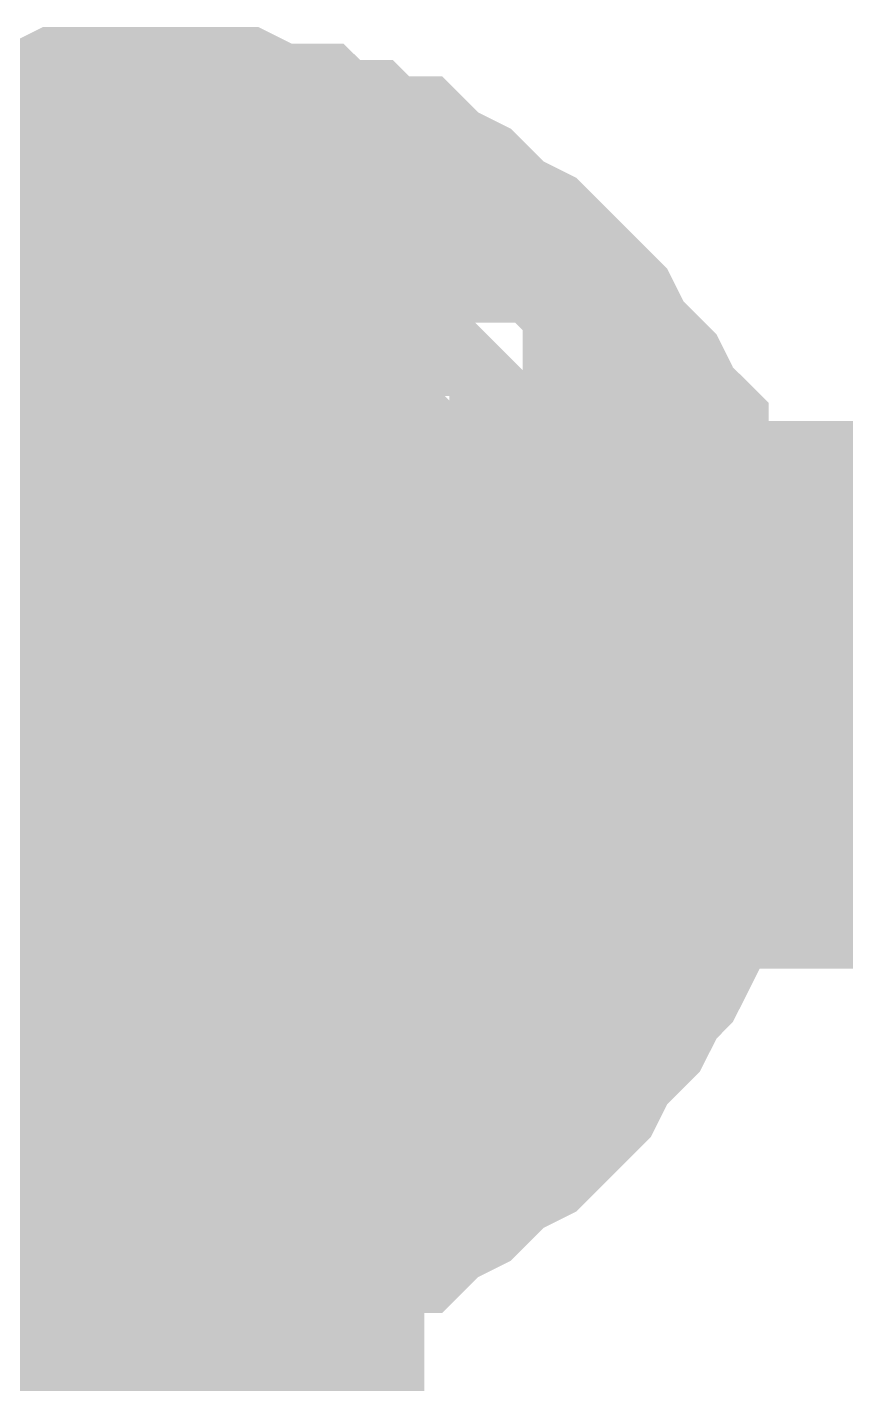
# Model space of a CAD drawing. Header units: inches. Extents: x 0 to 841, y 0 to 594.
# Drawn here: x 397.334 to 398.455, y 61.538 to 63.395 of the extents above; entities that cross this region are included whole.
import ezdxf

# ---------------------------------------------------------------- set-up
doc = ezdxf.new("R2010")
doc.units = ezdxf.units.IN
doc.layers.add('Sheet', color=255, linetype='Continuous')

msp = doc.modelspace()

# ---------------------------------------------------------------- linework, layer by layer
at = {"layer": 'Sheet'}
for points in [[(397.1439, 63.1552, 0.2997, 0.2997, 0), (397.1888, 63.1776, 0.2997, 0.2997, 0), (397.2113, 63.1776, 0.2997, 0.2997, 0), (397.2562, 63.2001, 0.2997, 0.2997, 0), (397.2786, 63.2001, 0.2997, 0.2997, 0), (397.3235, 63.2225, 0.2997, 0.2997, 0), (397.346, 63.2225, 0.2997, 0.2997, 0), (397.3909, 63.245, 0.2997, 0.2997, 0), (397.4358, 63.245, 0.2997, 0.2997, 0), (397.4583, 63.245, 0.2997, 0.2997, 0), (397.5032, 63.245, 0.2997, 0.2997, 0)], [(397.1439, 63.1552, 0.2997, 0.2997, 0), (397.1888, 63.1776, 0.2997, 0.2997, 0), (397.2113, 63.1776, 0.2997, 0.2997, 0), (397.2562, 63.2001, 0.2997, 0.2997, 0), (397.2786, 63.2001, 0.2997, 0.2997, 0), (397.3235, 63.2225, 0.2997, 0.2997, 0), (397.346, 63.2225, 0.2997, 0.2997, 0), (397.3909, 63.245, 0.2997, 0.2997, 0), (397.4358, 63.245, 0.2997, 0.2997, 0), (397.4583, 63.245, 0.2997, 0.2997, 0), (397.5032, 63.245, 0.2997, 0.2997, 0)], [(397.5032, 63.245, 0.2997, 0.2997, 0), (397.5032, 63.245, 0.2997, 0.2997, 0)], [(397.5032, 63.245, 0.2997, 0.2997, 0), (397.5481, 63.245, 0.2997, 0.2997, 0), (397.593, 63.245, 0.2997, 0.2997, 0), (397.6155, 63.245, 0.2997, 0.2997, 0), (397.6604, 63.2225, 0.2997, 0.2997, 0), (397.7053, 63.2225, 0.2997, 0.2997, 0), (397.7278, 63.2001, 0.2997, 0.2997, 0), (397.7727, 63.2001, 0.2997, 0.2997, 0), (397.7952, 63.1776, 0.2997, 0.2997, 0), (397.8401, 63.1776, 0.2997, 0.2997, 0), (397.8625, 63.1552, 0.2997, 0.2997, 0), (397.9074, 63.1327, 0.2997, 0.2997, 0), (397.9299, 63.1103, 0.2997, 0.2997, 0), (397.9524, 63.0878, 0.2997, 0.2997, 0), (397.9973, 63.0653, 0.2997, 0.2997, 0), (398.0197, 63.0429, 0.2997, 0.2997, 0), (398.0422, 63.0204, 0.2997, 0.2997, 0), (398.0646, 62.998, 0.2997, 0.2997, 0), (398.0871, 62.9755, 0.2997, 0.2997, 0), (398.1096, 62.9306, 0.2997, 0.2997, 0), (398.132, 62.9081, 0.2997, 0.2997, 0), (398.1545, 62.8857, 0.2997, 0.2997, 0), (398.1769, 62.8407, 0.2997, 0.2997, 0), (398.1994, 62.8183, 0.2997, 0.2997, 0), (398.1994, 62.7734, 0.2997, 0.2997, 0), (398.2219, 62.7509, 0.2997, 0.2997, 0), (398.2219, 62.706, 0.2997, 0.2997, 0), (398.2443, 62.6835, 0.2997, 0.2997, 0), (398.2443, 62.6386, 0.2997, 0.2997, 0), (398.2668, 62.5937, 0.2997, 0.2997, 0), (398.2668, 62.5712, 0.2997, 0.2997, 0), (398.2668, 62.5263, 0.2997, 0.2997, 0), (398.2668, 62.4814, 0.2997, 0.2997, 0)], [(397.5032, 63.245, 0.2997, 0.2997, 0), (397.5032, 63.245, 0.2997, 0.2997, 0)], [(397.5032, 63.245, 0.2997, 0.2997, 0), (397.5481, 63.245, 0.2997, 0.2997, 0), (397.593, 63.245, 0.2997, 0.2997, 0), (397.6155, 63.245, 0.2997, 0.2997, 0), (397.6604, 63.2225, 0.2997, 0.2997, 0), (397.7053, 63.2225, 0.2997, 0.2997, 0), (397.7278, 63.2001, 0.2997, 0.2997, 0), (397.7727, 63.2001, 0.2997, 0.2997, 0), (397.7952, 63.1776, 0.2997, 0.2997, 0), (397.8401, 63.1776, 0.2997, 0.2997, 0), (397.8625, 63.1552, 0.2997, 0.2997, 0), (397.9074, 63.1327, 0.2997, 0.2997, 0), (397.9299, 63.1103, 0.2997, 0.2997, 0), (397.9524, 63.0878, 0.2997, 0.2997, 0), (397.9973, 63.0653, 0.2997, 0.2997, 0), (398.0197, 63.0429, 0.2997, 0.2997, 0), (398.0422, 63.0204, 0.2997, 0.2997, 0), (398.0646, 62.998, 0.2997, 0.2997, 0), (398.0871, 62.9755, 0.2997, 0.2997, 0), (398.1096, 62.9306, 0.2997, 0.2997, 0), (398.132, 62.9081, 0.2997, 0.2997, 0), (398.1545, 62.8857, 0.2997, 0.2997, 0), (398.1769, 62.8407, 0.2997, 0.2997, 0), (398.1994, 62.8183, 0.2997, 0.2997, 0), (398.1994, 62.7734, 0.2997, 0.2997, 0), (398.2219, 62.7509, 0.2997, 0.2997, 0), (398.2219, 62.706, 0.2997, 0.2997, 0), (398.2443, 62.6835, 0.2997, 0.2997, 0), (398.2443, 62.6386, 0.2997, 0.2997, 0), (398.2668, 62.5937, 0.2997, 0.2997, 0), (398.2668, 62.5712, 0.2997, 0.2997, 0), (398.2668, 62.5263, 0.2997, 0.2997, 0), (398.2668, 62.4814, 0.2997, 0.2997, 0)], [(397.2786, 63.2001, 0.0991, 0.0991, 0), (397.3235, 63.2225, 0.0991, 0.0991, 0), (397.346, 63.2225, 0.0991, 0.0991, 0), (397.3909, 63.245, 0.0991, 0.0991, 0), (397.4358, 63.245, 0.0991, 0.0991, 0), (397.4583, 63.245, 0.0991, 0.0991, 0), (397.5032, 63.245, 0.0991, 0.0991, 0)], [(397.2786, 63.2001, 0.0991, 0.0991, 0), (397.3235, 63.2225, 0.0991, 0.0991, 0), (397.346, 63.2225, 0.0991, 0.0991, 0), (397.3909, 63.245, 0.0991, 0.0991, 0), (397.4358, 63.245, 0.0991, 0.0991, 0), (397.4583, 63.245, 0.0991, 0.0991, 0), (397.5032, 63.245, 0.0991, 0.0991, 0)], [(397.5032, 63.245, 0.0991, 0.0991, 0), (397.5032, 63.245, 0.0991, 0.0991, 0)], [(397.5032, 63.245, 0.0991, 0.0991, 0), (397.5481, 63.245, 0.0991, 0.0991, 0), (397.593, 63.245, 0.0991, 0.0991, 0), (397.6155, 63.245, 0.0991, 0.0991, 0), (397.6604, 63.2225, 0.0991, 0.0991, 0), (397.7053, 63.2225, 0.0991, 0.0991, 0), (397.7278, 63.2001, 0.0991, 0.0991, 0), (397.7727, 63.2001, 0.0991, 0.0991, 0), (397.7952, 63.1776, 0.0991, 0.0991, 0), (397.8401, 63.1776, 0.0991, 0.0991, 0), (397.8625, 63.1552, 0.0991, 0.0991, 0), (397.9074, 63.1327, 0.0991, 0.0991, 0), (397.9299, 63.1103, 0.0991, 0.0991, 0), (397.9524, 63.0878, 0.0991, 0.0991, 0), (397.9973, 63.0653, 0.0991, 0.0991, 0), (398.0197, 63.0429, 0.0991, 0.0991, 0), (398.0422, 63.0204, 0.0991, 0.0991, 0), (398.0646, 62.998, 0.0991, 0.0991, 0), (398.0871, 62.9755, 0.0991, 0.0991, 0), (398.1096, 62.9306, 0.0991, 0.0991, 0), (398.132, 62.9081, 0.0991, 0.0991, 0), (398.1545, 62.8857, 0.0991, 0.0991, 0), (398.1769, 62.8407, 0.0991, 0.0991, 0), (398.1994, 62.8183, 0.0991, 0.0991, 0), (398.1994, 62.7734, 0.0991, 0.0991, 0), (398.2219, 62.7509, 0.0991, 0.0991, 0), (398.2219, 62.706, 0.0991, 0.0991, 0), (398.2443, 62.6835, 0.0991, 0.0991, 0), (398.2443, 62.6386, 0.0991, 0.0991, 0), (398.2668, 62.5937, 0.0991, 0.0991, 0), (398.2668, 62.5712, 0.0991, 0.0991, 0), (398.2668, 62.5263, 0.0991, 0.0991, 0), (398.2668, 62.4814, 0.0991, 0.0991, 0)], [(397.5032, 63.245, 0.0991, 0.0991, 0), (397.5032, 63.245, 0.0991, 0.0991, 0)], [(397.5032, 63.245, 0.0991, 0.0991, 0), (397.5481, 63.245, 0.0991, 0.0991, 0), (397.593, 63.245, 0.0991, 0.0991, 0), (397.6155, 63.245, 0.0991, 0.0991, 0), (397.6604, 63.2225, 0.0991, 0.0991, 0), (397.7053, 63.2225, 0.0991, 0.0991, 0), (397.7278, 63.2001, 0.0991, 0.0991, 0), (397.7727, 63.2001, 0.0991, 0.0991, 0), (397.7952, 63.1776, 0.0991, 0.0991, 0), (397.8401, 63.1776, 0.0991, 0.0991, 0), (397.8625, 63.1552, 0.0991, 0.0991, 0), (397.9074, 63.1327, 0.0991, 0.0991, 0), (397.9299, 63.1103, 0.0991, 0.0991, 0), (397.9524, 63.0878, 0.0991, 0.0991, 0), (397.9973, 63.0653, 0.0991, 0.0991, 0), (398.0197, 63.0429, 0.0991, 0.0991, 0), (398.0422, 63.0204, 0.0991, 0.0991, 0), (398.0646, 62.998, 0.0991, 0.0991, 0), (398.0871, 62.9755, 0.0991, 0.0991, 0), (398.1096, 62.9306, 0.0991, 0.0991, 0), (398.132, 62.9081, 0.0991, 0.0991, 0), (398.1545, 62.8857, 0.0991, 0.0991, 0), (398.1769, 62.8407, 0.0991, 0.0991, 0), (398.1994, 62.8183, 0.0991, 0.0991, 0), (398.1994, 62.7734, 0.0991, 0.0991, 0), (398.2219, 62.7509, 0.0991, 0.0991, 0), (398.2219, 62.706, 0.0991, 0.0991, 0), (398.2443, 62.6835, 0.0991, 0.0991, 0), (398.2443, 62.6386, 0.0991, 0.0991, 0), (398.2668, 62.5937, 0.0991, 0.0991, 0), (398.2668, 62.5712, 0.0991, 0.0991, 0), (398.2668, 62.5263, 0.0991, 0.0991, 0), (398.2668, 62.4814, 0.0991, 0.0991, 0)], [(397.1663, 62.8632, 0.2997, 0.2997, 0), (397.1888, 62.8857, 0.2997, 0.2997, 0), (397.2113, 62.9081, 0.2997, 0.2997, 0), (397.2337, 62.9081, 0.2997, 0.2997, 0), (397.2562, 62.9306, 0.2997, 0.2997, 0), (397.2786, 62.9306, 0.2997, 0.2997, 0), (397.3011, 62.953, 0.2997, 0.2997, 0), (397.3235, 62.953, 0.2997, 0.2997, 0), (397.3235, 62.9755, 0.2997, 0.2997, 0), (397.3685, 62.9755, 0.2997, 0.2997, 0), (397.3909, 62.9755, 0.2997, 0.2997, 0), (397.4134, 62.998, 0.2997, 0.2997, 0), (397.4358, 62.998, 0.2997, 0.2997, 0), (397.4583, 62.998, 0.2997, 0.2997, 0), (397.4807, 62.998, 0.2997, 0.2997, 0), (397.5032, 62.998, 0.2997, 0.2997, 0)], [(397.1663, 62.8632, 0.2997, 0.2997, 0), (397.1888, 62.8857, 0.2997, 0.2997, 0), (397.2113, 62.9081, 0.2997, 0.2997, 0), (397.2337, 62.9081, 0.2997, 0.2997, 0), (397.2562, 62.9306, 0.2997, 0.2997, 0), (397.2786, 62.9306, 0.2997, 0.2997, 0), (397.3011, 62.953, 0.2997, 0.2997, 0), (397.3235, 62.953, 0.2997, 0.2997, 0), (397.3235, 62.9755, 0.2997, 0.2997, 0), (397.3685, 62.9755, 0.2997, 0.2997, 0), (397.3909, 62.9755, 0.2997, 0.2997, 0), (397.4134, 62.998, 0.2997, 0.2997, 0), (397.4358, 62.998, 0.2997, 0.2997, 0), (397.4583, 62.998, 0.2997, 0.2997, 0), (397.4807, 62.998, 0.2997, 0.2997, 0), (397.5032, 62.998, 0.2997, 0.2997, 0)], [(397.5032, 62.998, 0.2997, 0.2997, 0), (397.5032, 62.998, 0.2997, 0.2997, 0)], [(397.5032, 62.998, 0.2997, 0.2997, 0), (397.5257, 62.998, 0.2997, 0.2997, 0), (397.5481, 62.998, 0.2997, 0.2997, 0), (397.593, 62.998, 0.2997, 0.2997, 0), (397.6155, 62.998, 0.2997, 0.2997, 0), (397.638, 62.9755, 0.2997, 0.2997, 0), (397.6604, 62.9755, 0.2997, 0.2997, 0), (397.6829, 62.9755, 0.2997, 0.2997, 0), (397.7053, 62.953, 0.2997, 0.2997, 0), (397.7278, 62.953, 0.2997, 0.2997, 0), (397.7502, 62.9306, 0.2997, 0.2997, 0), (397.7727, 62.9306, 0.2997, 0.2997, 0), (397.7952, 62.9081, 0.2997, 0.2997, 0), (397.8176, 62.9081, 0.2997, 0.2997, 0), (397.8401, 62.8857, 0.2997, 0.2997, 0), (397.8625, 62.8632, 0.2997, 0.2997, 0), (397.8625, 62.8407, 0.2997, 0.2997, 0), (397.885, 62.8407, 0.2997, 0.2997, 0), (397.9074, 62.8183, 0.2997, 0.2997, 0), (397.9299, 62.7958, 0.2997, 0.2997, 0), (397.9299, 62.7734, 0.2997, 0.2997, 0), (397.9524, 62.7509, 0.2997, 0.2997, 0), (397.9524, 62.7284, 0.2997, 0.2997, 0), (397.9748, 62.706, 0.2997, 0.2997, 0), (397.9748, 62.6835, 0.2997, 0.2997, 0), (397.9973, 62.6611, 0.2997, 0.2997, 0), (397.9973, 62.6386, 0.2997, 0.2997, 0), (397.9973, 62.6162, 0.2997, 0.2997, 0), (398.0197, 62.5937, 0.2997, 0.2997, 0), (398.0197, 62.5712, 0.2997, 0.2997, 0), (398.0197, 62.5263, 0.2997, 0.2997, 0), (398.0197, 62.5039, 0.2997, 0.2997, 0), (398.0197, 62.4814, 0.2997, 0.2997, 0)], [(397.5032, 62.998, 0.2997, 0.2997, 0), (397.5032, 62.998, 0.2997, 0.2997, 0)], [(397.5032, 62.998, 0.2997, 0.2997, 0), (397.5257, 62.998, 0.2997, 0.2997, 0), (397.5481, 62.998, 0.2997, 0.2997, 0), (397.593, 62.998, 0.2997, 0.2997, 0), (397.6155, 62.998, 0.2997, 0.2997, 0), (397.638, 62.9755, 0.2997, 0.2997, 0), (397.6604, 62.9755, 0.2997, 0.2997, 0), (397.6829, 62.9755, 0.2997, 0.2997, 0), (397.7053, 62.953, 0.2997, 0.2997, 0), (397.7278, 62.953, 0.2997, 0.2997, 0), (397.7502, 62.9306, 0.2997, 0.2997, 0), (397.7727, 62.9306, 0.2997, 0.2997, 0), (397.7952, 62.9081, 0.2997, 0.2997, 0), (397.8176, 62.9081, 0.2997, 0.2997, 0), (397.8401, 62.8857, 0.2997, 0.2997, 0), (397.8625, 62.8632, 0.2997, 0.2997, 0), (397.8625, 62.8407, 0.2997, 0.2997, 0), (397.885, 62.8407, 0.2997, 0.2997, 0), (397.9074, 62.8183, 0.2997, 0.2997, 0), (397.9299, 62.7958, 0.2997, 0.2997, 0), (397.9299, 62.7734, 0.2997, 0.2997, 0), (397.9524, 62.7509, 0.2997, 0.2997, 0), (397.9524, 62.7284, 0.2997, 0.2997, 0), (397.9748, 62.706, 0.2997, 0.2997, 0), (397.9748, 62.6835, 0.2997, 0.2997, 0), (397.9973, 62.6611, 0.2997, 0.2997, 0), (397.9973, 62.6386, 0.2997, 0.2997, 0), (397.9973, 62.6162, 0.2997, 0.2997, 0), (398.0197, 62.5937, 0.2997, 0.2997, 0), (398.0197, 62.5712, 0.2997, 0.2997, 0), (398.0197, 62.5263, 0.2997, 0.2997, 0), (398.0197, 62.5039, 0.2997, 0.2997, 0), (398.0197, 62.4814, 0.2997, 0.2997, 0)], [(397.2786, 62.9306, 0.0991, 0.0991, 0), (397.3011, 62.953, 0.0991, 0.0991, 0), (397.3235, 62.953, 0.0991, 0.0991, 0), (397.3235, 62.9755, 0.0991, 0.0991, 0), (397.3685, 62.9755, 0.0991, 0.0991, 0), (397.3909, 62.9755, 0.0991, 0.0991, 0), (397.4134, 62.998, 0.0991, 0.0991, 0), (397.4358, 62.998, 0.0991, 0.0991, 0), (397.4583, 62.998, 0.0991, 0.0991, 0), (397.4807, 62.998, 0.0991, 0.0991, 0), (397.5032, 62.998, 0.0991, 0.0991, 0)], [(397.2786, 62.9306, 0.0991, 0.0991, 0), (397.3011, 62.953, 0.0991, 0.0991, 0), (397.3235, 62.953, 0.0991, 0.0991, 0), (397.3235, 62.9755, 0.0991, 0.0991, 0), (397.3685, 62.9755, 0.0991, 0.0991, 0), (397.3909, 62.9755, 0.0991, 0.0991, 0), (397.4134, 62.998, 0.0991, 0.0991, 0), (397.4358, 62.998, 0.0991, 0.0991, 0), (397.4583, 62.998, 0.0991, 0.0991, 0), (397.4807, 62.998, 0.0991, 0.0991, 0), (397.5032, 62.998, 0.0991, 0.0991, 0)], [(397.5032, 62.998, 0.0991, 0.0991, 0), (397.5032, 62.998, 0.0991, 0.0991, 0)], [(397.5032, 62.998, 0.0991, 0.0991, 0), (397.5257, 62.998, 0.0991, 0.0991, 0), (397.5481, 62.998, 0.0991, 0.0991, 0), (397.593, 62.998, 0.0991, 0.0991, 0), (397.6155, 62.998, 0.0991, 0.0991, 0), (397.638, 62.9755, 0.0991, 0.0991, 0), (397.6604, 62.9755, 0.0991, 0.0991, 0), (397.6829, 62.9755, 0.0991, 0.0991, 0), (397.7053, 62.953, 0.0991, 0.0991, 0), (397.7278, 62.953, 0.0991, 0.0991, 0), (397.7502, 62.9306, 0.0991, 0.0991, 0), (397.7727, 62.9306, 0.0991, 0.0991, 0), (397.7952, 62.9081, 0.0991, 0.0991, 0), (397.8176, 62.9081, 0.0991, 0.0991, 0), (397.8401, 62.8857, 0.0991, 0.0991, 0), (397.8625, 62.8632, 0.0991, 0.0991, 0), (397.8625, 62.8407, 0.0991, 0.0991, 0), (397.885, 62.8407, 0.0991, 0.0991, 0), (397.9074, 62.8183, 0.0991, 0.0991, 0), (397.9299, 62.7958, 0.0991, 0.0991, 0), (397.9299, 62.7734, 0.0991, 0.0991, 0), (397.9524, 62.7509, 0.0991, 0.0991, 0), (397.9524, 62.7284, 0.0991, 0.0991, 0), (397.9748, 62.706, 0.0991, 0.0991, 0), (397.9748, 62.6835, 0.0991, 0.0991, 0), (397.9973, 62.6611, 0.0991, 0.0991, 0), (397.9973, 62.6386, 0.0991, 0.0991, 0), (397.9973, 62.6162, 0.0991, 0.0991, 0), (398.0197, 62.5937, 0.0991, 0.0991, 0), (398.0197, 62.5712, 0.0991, 0.0991, 0), (398.0197, 62.5263, 0.0991, 0.0991, 0), (398.0197, 62.5039, 0.0991, 0.0991, 0), (398.0197, 62.4814, 0.0991, 0.0991, 0)], [(397.5032, 62.998, 0.0991, 0.0991, 0), (397.5032, 62.998, 0.0991, 0.0991, 0)], [(397.5032, 62.998, 0.0991, 0.0991, 0), (397.5257, 62.998, 0.0991, 0.0991, 0), (397.5481, 62.998, 0.0991, 0.0991, 0), (397.593, 62.998, 0.0991, 0.0991, 0), (397.6155, 62.998, 0.0991, 0.0991, 0), (397.638, 62.9755, 0.0991, 0.0991, 0), (397.6604, 62.9755, 0.0991, 0.0991, 0), (397.6829, 62.9755, 0.0991, 0.0991, 0), (397.7053, 62.953, 0.0991, 0.0991, 0), (397.7278, 62.953, 0.0991, 0.0991, 0), (397.7502, 62.9306, 0.0991, 0.0991, 0), (397.7727, 62.9306, 0.0991, 0.0991, 0), (397.7952, 62.9081, 0.0991, 0.0991, 0), (397.8176, 62.9081, 0.0991, 0.0991, 0), (397.8401, 62.8857, 0.0991, 0.0991, 0), (397.8625, 62.8632, 0.0991, 0.0991, 0), (397.8625, 62.8407, 0.0991, 0.0991, 0), (397.885, 62.8407, 0.0991, 0.0991, 0), (397.9074, 62.8183, 0.0991, 0.0991, 0), (397.9299, 62.7958, 0.0991, 0.0991, 0), (397.9299, 62.7734, 0.0991, 0.0991, 0), (397.9524, 62.7509, 0.0991, 0.0991, 0), (397.9524, 62.7284, 0.0991, 0.0991, 0), (397.9748, 62.706, 0.0991, 0.0991, 0), (397.9748, 62.6835, 0.0991, 0.0991, 0), (397.9973, 62.6611, 0.0991, 0.0991, 0), (397.9973, 62.6386, 0.0991, 0.0991, 0), (397.9973, 62.6162, 0.0991, 0.0991, 0), (398.0197, 62.5937, 0.0991, 0.0991, 0), (398.0197, 62.5712, 0.0991, 0.0991, 0), (398.0197, 62.5263, 0.0991, 0.0991, 0), (398.0197, 62.5039, 0.0991, 0.0991, 0), (398.0197, 62.4814, 0.0991, 0.0991, 0)], [(402.5113, 62.4814, 0.7493, 0.7493, 0), (397.5032, 62.4814, 0.7493, 0.7493, 0), (382.5238, 62.4814, 0.7493, 0.7493, 0), (375.0229, 62.4814, 0.7493, 0.7493, 0)], [(397.5032, 59.9884, 0.7493, 0.7493, 0), (397.5032, 62.4814, 0.7493, 0.7493, 0)], [(398.2668, 62.4814, 0.2997, 0.2997, 0), (398.2668, 62.4365, 0.2997, 0.2997, 0), (398.2668, 62.414, 0.2997, 0.2997, 0), (398.2668, 62.3691, 0.2997, 0.2997, 0), (398.2443, 62.3242, 0.2997, 0.2997, 0), (398.2443, 62.3017, 0.2997, 0.2997, 0), (398.2219, 62.2568, 0.2997, 0.2997, 0), (398.2219, 62.2343, 0.2997, 0.2997, 0), (398.1994, 62.1894, 0.2997, 0.2997, 0), (398.1994, 62.167, 0.2997, 0.2997, 0), (398.1769, 62.1221, 0.2997, 0.2997, 0), (398.1545, 62.0996, 0.2997, 0.2997, 0), (398.132, 62.0547, 0.2997, 0.2997, 0), (398.1096, 62.0322, 0.2997, 0.2997, 0), (398.0871, 62.0098, 0.2997, 0.2997, 0), (398.0646, 61.9648, 0.2997, 0.2997, 0), (398.0422, 61.9424, 0.2997, 0.2997, 0), (398.0197, 61.9199, 0.2997, 0.2997, 0), (397.9973, 61.8975, 0.2997, 0.2997, 0), (397.9524, 61.875, 0.2997, 0.2997, 0), (397.9299, 61.8525, 0.2997, 0.2997, 0), (397.9074, 61.8301, 0.2997, 0.2997, 0), (397.8625, 61.8076, 0.2997, 0.2997, 0), (397.8401, 61.7852, 0.2997, 0.2997, 0), (397.7952, 61.7852, 0.2997, 0.2997, 0), (397.7727, 61.7627, 0.2997, 0.2997, 0), (397.7278, 61.7627, 0.2997, 0.2997, 0), (397.7053, 61.7402, 0.2997, 0.2997, 0), (397.6604, 61.7402, 0.2997, 0.2997, 0), (397.6155, 61.7178, 0.2997, 0.2997, 0), (397.593, 61.7178, 0.2997, 0.2997, 0), (397.5481, 61.7178, 0.2997, 0.2997, 0), (397.5032, 61.7178, 0.2997, 0.2997, 0)], [(398.2668, 62.4814, 0.2997, 0.2997, 0), (398.2668, 62.4365, 0.2997, 0.2997, 0), (398.2668, 62.414, 0.2997, 0.2997, 0), (398.2668, 62.3691, 0.2997, 0.2997, 0), (398.2443, 62.3242, 0.2997, 0.2997, 0), (398.2443, 62.3017, 0.2997, 0.2997, 0), (398.2219, 62.2568, 0.2997, 0.2997, 0), (398.2219, 62.2343, 0.2997, 0.2997, 0), (398.1994, 62.1894, 0.2997, 0.2997, 0), (398.1994, 62.167, 0.2997, 0.2997, 0), (398.1769, 62.1221, 0.2997, 0.2997, 0), (398.1545, 62.0996, 0.2997, 0.2997, 0), (398.132, 62.0547, 0.2997, 0.2997, 0), (398.1096, 62.0322, 0.2997, 0.2997, 0), (398.0871, 62.0098, 0.2997, 0.2997, 0), (398.0646, 61.9648, 0.2997, 0.2997, 0), (398.0422, 61.9424, 0.2997, 0.2997, 0), (398.0197, 61.9199, 0.2997, 0.2997, 0), (397.9973, 61.8975, 0.2997, 0.2997, 0), (397.9524, 61.875, 0.2997, 0.2997, 0), (397.9299, 61.8525, 0.2997, 0.2997, 0), (397.9074, 61.8301, 0.2997, 0.2997, 0), (397.8625, 61.8076, 0.2997, 0.2997, 0), (397.8401, 61.7852, 0.2997, 0.2997, 0), (397.7952, 61.7852, 0.2997, 0.2997, 0), (397.7727, 61.7627, 0.2997, 0.2997, 0), (397.7278, 61.7627, 0.2997, 0.2997, 0), (397.7053, 61.7402, 0.2997, 0.2997, 0), (397.6604, 61.7402, 0.2997, 0.2997, 0), (397.6155, 61.7178, 0.2997, 0.2997, 0), (397.593, 61.7178, 0.2997, 0.2997, 0), (397.5481, 61.7178, 0.2997, 0.2997, 0), (397.5032, 61.7178, 0.2997, 0.2997, 0)], [(398.0197, 62.4814, 0.2997, 0.2997, 0), (398.0197, 62.4589, 0.2997, 0.2997, 0), (398.0197, 62.4365, 0.2997, 0.2997, 0), (398.0197, 62.414, 0.2997, 0.2997, 0), (398.0197, 62.3916, 0.2997, 0.2997, 0), (397.9973, 62.3691, 0.2997, 0.2997, 0), (397.9973, 62.3466, 0.2997, 0.2997, 0), (397.9973, 62.3017, 0.2997, 0.2997, 0), (397.9748, 62.3017, 0.2997, 0.2997, 0), (397.9748, 62.2793, 0.2997, 0.2997, 0), (397.9524, 62.2568, 0.2997, 0.2997, 0), (397.9524, 62.2343, 0.2997, 0.2997, 0), (397.9299, 62.2119, 0.2997, 0.2997, 0), (397.9299, 62.1894, 0.2997, 0.2997, 0), (397.9074, 62.167, 0.2997, 0.2997, 0), (397.885, 62.1445, 0.2997, 0.2997, 0), (397.8625, 62.1221, 0.2997, 0.2997, 0), (397.8625, 62.1221, 0.2997, 0.2997, 0), (397.8401, 62.0996, 0.2997, 0.2997, 0), (397.8176, 62.0771, 0.2997, 0.2997, 0), (397.7952, 62.0771, 0.2997, 0.2997, 0), (397.7727, 62.0547, 0.2997, 0.2997, 0), (397.7502, 62.0547, 0.2997, 0.2997, 0), (397.7278, 62.0322, 0.2997, 0.2997, 0), (397.7053, 62.0322, 0.2997, 0.2997, 0), (397.6829, 62.0098, 0.2997, 0.2997, 0), (397.6604, 62.0098, 0.2997, 0.2997, 0), (397.638, 62.0098, 0.2997, 0.2997, 0), (397.6155, 61.9873, 0.2997, 0.2997, 0), (397.593, 61.9873, 0.2997, 0.2997, 0), (397.5481, 61.9873, 0.2997, 0.2997, 0), (397.5257, 61.9873, 0.2997, 0.2997, 0), (397.5032, 61.9873, 0.2997, 0.2997, 0)], [(398.0197, 62.4814, 0.2997, 0.2997, 0), (398.0197, 62.4589, 0.2997, 0.2997, 0), (398.0197, 62.4365, 0.2997, 0.2997, 0), (398.0197, 62.414, 0.2997, 0.2997, 0), (398.0197, 62.3916, 0.2997, 0.2997, 0), (397.9973, 62.3691, 0.2997, 0.2997, 0), (397.9973, 62.3466, 0.2997, 0.2997, 0), (397.9973, 62.3017, 0.2997, 0.2997, 0), (397.9748, 62.3017, 0.2997, 0.2997, 0), (397.9748, 62.2793, 0.2997, 0.2997, 0), (397.9524, 62.2568, 0.2997, 0.2997, 0), (397.9524, 62.2343, 0.2997, 0.2997, 0), (397.9299, 62.2119, 0.2997, 0.2997, 0), (397.9299, 62.1894, 0.2997, 0.2997, 0), (397.9074, 62.167, 0.2997, 0.2997, 0), (397.885, 62.1445, 0.2997, 0.2997, 0), (397.8625, 62.1221, 0.2997, 0.2997, 0), (397.8625, 62.1221, 0.2997, 0.2997, 0), (397.8401, 62.0996, 0.2997, 0.2997, 0), (397.8176, 62.0771, 0.2997, 0.2997, 0), (397.7952, 62.0771, 0.2997, 0.2997, 0), (397.7727, 62.0547, 0.2997, 0.2997, 0), (397.7502, 62.0547, 0.2997, 0.2997, 0), (397.7278, 62.0322, 0.2997, 0.2997, 0), (397.7053, 62.0322, 0.2997, 0.2997, 0), (397.6829, 62.0098, 0.2997, 0.2997, 0), (397.6604, 62.0098, 0.2997, 0.2997, 0), (397.638, 62.0098, 0.2997, 0.2997, 0), (397.6155, 61.9873, 0.2997, 0.2997, 0), (397.593, 61.9873, 0.2997, 0.2997, 0), (397.5481, 61.9873, 0.2997, 0.2997, 0), (397.5257, 61.9873, 0.2997, 0.2997, 0), (397.5032, 61.9873, 0.2997, 0.2997, 0)], [(398.0197, 62.4814, 0.2997, 0.2997, 0), (398.0197, 62.4814, 0.2997, 0.2997, 0), (398.0197, 62.4814, 0.2997, 0.2997, 0), (398.0197, 62.4814, 0.2997, 0.2997, 0), (398.0197, 62.4814, 0.2997, 0.2997, 0), (398.0197, 62.4814, 0.2997, 0.2997, 0), (398.0197, 62.4814, 0.2997, 0.2997, 0), (398.0197, 62.4814, 0.2997, 0.2997, 0), (398.0197, 62.4814, 0.2997, 0.2997, 0), (398.0197, 62.4814, 0.2997, 0.2997, 0), (398.0197, 62.4814, 0.2997, 0.2997, 0), (398.0197, 62.4814, 0.2997, 0.2997, 0), (398.0197, 62.4814, 0.2997, 0.2997, 0), (398.0197, 62.4814, 0.2997, 0.2997, 0), (398.0197, 62.4814, 0.2997, 0.2997, 0), (398.0197, 62.4814, 0.2997, 0.2997, 0), (398.0197, 62.4814, 0.2997, 0.2997, 0), (398.0197, 62.4814, 0.2997, 0.2997, 0), (398.0197, 62.4814, 0.2997, 0.2997, 0), (398.0197, 62.4814, 0.2997, 0.2997, 0), (398.0197, 62.4814, 0.2997, 0.2997, 0), (398.0197, 62.4814, 0.2997, 0.2997, 0), (398.0197, 62.4814, 0.2997, 0.2997, 0), (398.0197, 62.4814, 0.2997, 0.2997, 0), (398.0197, 62.4814, 0.2997, 0.2997, 0), (398.0197, 62.4814, 0.2997, 0.2997, 0), (398.0197, 62.4814, 0.2997, 0.2997, 0), (398.0197, 62.4814, 0.2997, 0.2997, 0), (398.0197, 62.4814, 0.2997, 0.2997, 0), (398.0197, 62.4814, 0.2997, 0.2997, 0), (398.0197, 62.4814, 0.2997, 0.2997, 0), (398.0197, 62.4814, 0.2997, 0.2997, 0), (398.0197, 62.4814, 0.2997, 0.2997, 0)], [(398.0197, 62.4814, 0.2997, 0.2997, 0), (398.0197, 62.4814, 0.2997, 0.2997, 0)], [(398.0197, 62.4814, 0.2997, 0.2997, 0), (398.0197, 62.4814, 0.2997, 0.2997, 0), (398.0197, 62.4814, 0.2997, 0.2997, 0), (398.0197, 62.4814, 0.2997, 0.2997, 0), (398.0197, 62.4814, 0.2997, 0.2997, 0), (398.0197, 62.4814, 0.2997, 0.2997, 0), (398.0197, 62.4814, 0.2997, 0.2997, 0), (398.0197, 62.4814, 0.2997, 0.2997, 0), (398.0197, 62.4814, 0.2997, 0.2997, 0), (398.0197, 62.4814, 0.2997, 0.2997, 0), (398.0197, 62.4814, 0.2997, 0.2997, 0), (398.0197, 62.4814, 0.2997, 0.2997, 0), (398.0197, 62.4814, 0.2997, 0.2997, 0), (398.0197, 62.4814, 0.2997, 0.2997, 0), (398.0197, 62.4814, 0.2997, 0.2997, 0), (398.0197, 62.4814, 0.2997, 0.2997, 0), (398.0197, 62.4814, 0.2997, 0.2997, 0), (398.0197, 62.4814, 0.2997, 0.2997, 0), (398.0197, 62.4814, 0.2997, 0.2997, 0), (398.0197, 62.4814, 0.2997, 0.2997, 0), (398.0197, 62.4814, 0.2997, 0.2997, 0), (398.0197, 62.4814, 0.2997, 0.2997, 0), (398.0197, 62.4814, 0.2997, 0.2997, 0), (398.0197, 62.4814, 0.2997, 0.2997, 0), (398.0197, 62.4814, 0.2997, 0.2997, 0), (398.0197, 62.4814, 0.2997, 0.2997, 0), (398.0197, 62.4814, 0.2997, 0.2997, 0), (398.0197, 62.4814, 0.2997, 0.2997, 0), (398.0197, 62.4814, 0.2997, 0.2997, 0), (398.0197, 62.4814, 0.2997, 0.2997, 0), (398.0197, 62.4814, 0.2997, 0.2997, 0), (398.0197, 62.4814, 0.2997, 0.2997, 0), (398.0197, 62.4814, 0.2997, 0.2997, 0)], [(398.0197, 62.4814, 0.2997, 0.2997, 0), (398.0197, 62.4814, 0.2997, 0.2997, 0)], [(398.2668, 62.4814, 0.2997, 0.2997, 0), (398.2668, 62.4814, 0.2997, 0.2997, 0), (398.2668, 62.4814, 0.2997, 0.2997, 0), (398.2668, 62.4814, 0.2997, 0.2997, 0), (398.2668, 62.4814, 0.2997, 0.2997, 0), (398.2668, 62.4814, 0.2997, 0.2997, 0), (398.2668, 62.4814, 0.2997, 0.2997, 0), (398.2668, 62.4814, 0.2997, 0.2997, 0), (398.2668, 62.4814, 0.2997, 0.2997, 0), (398.2668, 62.4814, 0.2997, 0.2997, 0), (398.2668, 62.4814, 0.2997, 0.2997, 0), (398.2668, 62.4814, 0.2997, 0.2997, 0), (398.2668, 62.4814, 0.2997, 0.2997, 0), (398.2668, 62.4814, 0.2997, 0.2997, 0), (398.2668, 62.4814, 0.2997, 0.2997, 0), (398.2668, 62.4814, 0.2997, 0.2997, 0), (398.2668, 62.4814, 0.2997, 0.2997, 0), (398.2668, 62.4814, 0.2997, 0.2997, 0), (398.2668, 62.4814, 0.2997, 0.2997, 0), (398.2668, 62.4814, 0.2997, 0.2997, 0), (398.2668, 62.4814, 0.2997, 0.2997, 0), (398.2668, 62.4814, 0.2997, 0.2997, 0), (398.2668, 62.4814, 0.2997, 0.2997, 0), (398.2668, 62.4814, 0.2997, 0.2997, 0), (398.2668, 62.4814, 0.2997, 0.2997, 0), (398.2668, 62.4814, 0.2997, 0.2997, 0), (398.2668, 62.4814, 0.2997, 0.2997, 0), (398.2668, 62.4814, 0.2997, 0.2997, 0), (398.2668, 62.4814, 0.2997, 0.2997, 0), (398.2668, 62.4814, 0.2997, 0.2997, 0), (398.2668, 62.4814, 0.2997, 0.2997, 0), (398.2668, 62.4814, 0.2997, 0.2997, 0), (398.2668, 62.4814, 0.2997, 0.2997, 0)], [(398.2668, 62.4814, 0.2997, 0.2997, 0), (398.2668, 62.4814, 0.2997, 0.2997, 0)], [(398.2668, 62.4814, 0.2997, 0.2997, 0), (398.2668, 62.4814, 0.2997, 0.2997, 0), (398.2668, 62.4814, 0.2997, 0.2997, 0), (398.2668, 62.4814, 0.2997, 0.2997, 0), (398.2668, 62.4814, 0.2997, 0.2997, 0), (398.2668, 62.4814, 0.2997, 0.2997, 0), (398.2668, 62.4814, 0.2997, 0.2997, 0), (398.2668, 62.4814, 0.2997, 0.2997, 0), (398.2668, 62.4814, 0.2997, 0.2997, 0), (398.2668, 62.4814, 0.2997, 0.2997, 0), (398.2668, 62.4814, 0.2997, 0.2997, 0), (398.2668, 62.4814, 0.2997, 0.2997, 0), (398.2668, 62.4814, 0.2997, 0.2997, 0), (398.2668, 62.4814, 0.2997, 0.2997, 0), (398.2668, 62.4814, 0.2997, 0.2997, 0), (398.2668, 62.4814, 0.2997, 0.2997, 0), (398.2668, 62.4814, 0.2997, 0.2997, 0), (398.2668, 62.4814, 0.2997, 0.2997, 0), (398.2668, 62.4814, 0.2997, 0.2997, 0), (398.2668, 62.4814, 0.2997, 0.2997, 0), (398.2668, 62.4814, 0.2997, 0.2997, 0), (398.2668, 62.4814, 0.2997, 0.2997, 0), (398.2668, 62.4814, 0.2997, 0.2997, 0), (398.2668, 62.4814, 0.2997, 0.2997, 0), (398.2668, 62.4814, 0.2997, 0.2997, 0), (398.2668, 62.4814, 0.2997, 0.2997, 0), (398.2668, 62.4814, 0.2997, 0.2997, 0), (398.2668, 62.4814, 0.2997, 0.2997, 0), (398.2668, 62.4814, 0.2997, 0.2997, 0), (398.2668, 62.4814, 0.2997, 0.2997, 0), (398.2668, 62.4814, 0.2997, 0.2997, 0), (398.2668, 62.4814, 0.2997, 0.2997, 0), (398.2668, 62.4814, 0.2997, 0.2997, 0)], [(398.2668, 62.4814, 0.2997, 0.2997, 0), (398.2668, 62.4814, 0.2997, 0.2997, 0)], [(398.2668, 62.4814, 0.0991, 0.0991, 0), (398.2668, 62.4365, 0.0991, 0.0991, 0), (398.2668, 62.414, 0.0991, 0.0991, 0), (398.2668, 62.3691, 0.0991, 0.0991, 0), (398.2443, 62.3242, 0.0991, 0.0991, 0), (398.2443, 62.3017, 0.0991, 0.0991, 0), (398.2219, 62.2568, 0.0991, 0.0991, 0), (398.2219, 62.2343, 0.0991, 0.0991, 0), (398.1994, 62.1894, 0.0991, 0.0991, 0), (398.1994, 62.167, 0.0991, 0.0991, 0), (398.1769, 62.1221, 0.0991, 0.0991, 0), (398.1545, 62.0996, 0.0991, 0.0991, 0), (398.132, 62.0547, 0.0991, 0.0991, 0), (398.1096, 62.0322, 0.0991, 0.0991, 0), (398.0871, 62.0098, 0.0991, 0.0991, 0), (398.0646, 61.9648, 0.0991, 0.0991, 0), (398.0422, 61.9424, 0.0991, 0.0991, 0), (398.0197, 61.9199, 0.0991, 0.0991, 0), (397.9973, 61.8975, 0.0991, 0.0991, 0), (397.9524, 61.875, 0.0991, 0.0991, 0), (397.9299, 61.8525, 0.0991, 0.0991, 0), (397.9074, 61.8301, 0.0991, 0.0991, 0), (397.8625, 61.8076, 0.0991, 0.0991, 0), (397.8401, 61.7852, 0.0991, 0.0991, 0), (397.7952, 61.7852, 0.0991, 0.0991, 0), (397.7727, 61.7627, 0.0991, 0.0991, 0), (397.7278, 61.7627, 0.0991, 0.0991, 0), (397.7053, 61.7402, 0.0991, 0.0991, 0), (397.6604, 61.7402, 0.0991, 0.0991, 0), (397.6155, 61.7178, 0.0991, 0.0991, 0), (397.593, 61.7178, 0.0991, 0.0991, 0), (397.5481, 61.7178, 0.0991, 0.0991, 0), (397.5032, 61.7178, 0.0991, 0.0991, 0)], [(398.2668, 62.4814, 0.0991, 0.0991, 0), (398.2668, 62.4365, 0.0991, 0.0991, 0), (398.2668, 62.414, 0.0991, 0.0991, 0), (398.2668, 62.3691, 0.0991, 0.0991, 0), (398.2443, 62.3242, 0.0991, 0.0991, 0), (398.2443, 62.3017, 0.0991, 0.0991, 0), (398.2219, 62.2568, 0.0991, 0.0991, 0), (398.2219, 62.2343, 0.0991, 0.0991, 0), (398.1994, 62.1894, 0.0991, 0.0991, 0), (398.1994, 62.167, 0.0991, 0.0991, 0), (398.1769, 62.1221, 0.0991, 0.0991, 0), (398.1545, 62.0996, 0.0991, 0.0991, 0), (398.132, 62.0547, 0.0991, 0.0991, 0), (398.1096, 62.0322, 0.0991, 0.0991, 0), (398.0871, 62.0098, 0.0991, 0.0991, 0), (398.0646, 61.9648, 0.0991, 0.0991, 0), (398.0422, 61.9424, 0.0991, 0.0991, 0), (398.0197, 61.9199, 0.0991, 0.0991, 0), (397.9973, 61.8975, 0.0991, 0.0991, 0), (397.9524, 61.875, 0.0991, 0.0991, 0), (397.9299, 61.8525, 0.0991, 0.0991, 0), (397.9074, 61.8301, 0.0991, 0.0991, 0), (397.8625, 61.8076, 0.0991, 0.0991, 0), (397.8401, 61.7852, 0.0991, 0.0991, 0), (397.7952, 61.7852, 0.0991, 0.0991, 0), (397.7727, 61.7627, 0.0991, 0.0991, 0), (397.7278, 61.7627, 0.0991, 0.0991, 0), (397.7053, 61.7402, 0.0991, 0.0991, 0), (397.6604, 61.7402, 0.0991, 0.0991, 0), (397.6155, 61.7178, 0.0991, 0.0991, 0), (397.593, 61.7178, 0.0991, 0.0991, 0), (397.5481, 61.7178, 0.0991, 0.0991, 0), (397.5032, 61.7178, 0.0991, 0.0991, 0)], [(398.0197, 62.4814, 0.0991, 0.0991, 0), (398.0197, 62.4589, 0.0991, 0.0991, 0), (398.0197, 62.4365, 0.0991, 0.0991, 0), (398.0197, 62.414, 0.0991, 0.0991, 0), (398.0197, 62.3916, 0.0991, 0.0991, 0), (397.9973, 62.3691, 0.0991, 0.0991, 0), (397.9973, 62.3466, 0.0991, 0.0991, 0), (397.9973, 62.3017, 0.0991, 0.0991, 0), (397.9748, 62.3017, 0.0991, 0.0991, 0), (397.9748, 62.2793, 0.0991, 0.0991, 0), (397.9524, 62.2568, 0.0991, 0.0991, 0), (397.9524, 62.2343, 0.0991, 0.0991, 0), (397.9299, 62.2119, 0.0991, 0.0991, 0), (397.9299, 62.1894, 0.0991, 0.0991, 0), (397.9074, 62.167, 0.0991, 0.0991, 0), (397.885, 62.1445, 0.0991, 0.0991, 0), (397.8625, 62.1221, 0.0991, 0.0991, 0), (397.8625, 62.1221, 0.0991, 0.0991, 0), (397.8401, 62.0996, 0.0991, 0.0991, 0), (397.8176, 62.0771, 0.0991, 0.0991, 0), (397.7952, 62.0771, 0.0991, 0.0991, 0), (397.7727, 62.0547, 0.0991, 0.0991, 0), (397.7502, 62.0547, 0.0991, 0.0991, 0), (397.7278, 62.0322, 0.0991, 0.0991, 0), (397.7053, 62.0322, 0.0991, 0.0991, 0), (397.6829, 62.0098, 0.0991, 0.0991, 0), (397.6604, 62.0098, 0.0991, 0.0991, 0), (397.638, 62.0098, 0.0991, 0.0991, 0), (397.6155, 61.9873, 0.0991, 0.0991, 0), (397.593, 61.9873, 0.0991, 0.0991, 0), (397.5481, 61.9873, 0.0991, 0.0991, 0), (397.5257, 61.9873, 0.0991, 0.0991, 0), (397.5032, 61.9873, 0.0991, 0.0991, 0)], [(398.0197, 62.4814, 0.0991, 0.0991, 0), (398.0197, 62.4589, 0.0991, 0.0991, 0), (398.0197, 62.4365, 0.0991, 0.0991, 0), (398.0197, 62.414, 0.0991, 0.0991, 0), (398.0197, 62.3916, 0.0991, 0.0991, 0), (397.9973, 62.3691, 0.0991, 0.0991, 0), (397.9973, 62.3466, 0.0991, 0.0991, 0), (397.9973, 62.3017, 0.0991, 0.0991, 0), (397.9748, 62.3017, 0.0991, 0.0991, 0), (397.9748, 62.2793, 0.0991, 0.0991, 0), (397.9524, 62.2568, 0.0991, 0.0991, 0), (397.9524, 62.2343, 0.0991, 0.0991, 0), (397.9299, 62.2119, 0.0991, 0.0991, 0), (397.9299, 62.1894, 0.0991, 0.0991, 0), (397.9074, 62.167, 0.0991, 0.0991, 0), (397.885, 62.1445, 0.0991, 0.0991, 0), (397.8625, 62.1221, 0.0991, 0.0991, 0), (397.8625, 62.1221, 0.0991, 0.0991, 0), (397.8401, 62.0996, 0.0991, 0.0991, 0), (397.8176, 62.0771, 0.0991, 0.0991, 0), (397.7952, 62.0771, 0.0991, 0.0991, 0), (397.7727, 62.0547, 0.0991, 0.0991, 0), (397.7502, 62.0547, 0.0991, 0.0991, 0), (397.7278, 62.0322, 0.0991, 0.0991, 0), (397.7053, 62.0322, 0.0991, 0.0991, 0), (397.6829, 62.0098, 0.0991, 0.0991, 0), (397.6604, 62.0098, 0.0991, 0.0991, 0), (397.638, 62.0098, 0.0991, 0.0991, 0), (397.6155, 61.9873, 0.0991, 0.0991, 0), (397.593, 61.9873, 0.0991, 0.0991, 0), (397.5481, 61.9873, 0.0991, 0.0991, 0), (397.5257, 61.9873, 0.0991, 0.0991, 0), (397.5032, 61.9873, 0.0991, 0.0991, 0)], [(398.0197, 62.4814, 0.0991, 0.0991, 0), (398.0197, 62.4814, 0.0991, 0.0991, 0), (398.0197, 62.4814, 0.0991, 0.0991, 0), (398.0197, 62.4814, 0.0991, 0.0991, 0), (398.0197, 62.4814, 0.0991, 0.0991, 0), (398.0197, 62.4814, 0.0991, 0.0991, 0), (398.0197, 62.4814, 0.0991, 0.0991, 0), (398.0197, 62.4814, 0.0991, 0.0991, 0), (398.0197, 62.4814, 0.0991, 0.0991, 0), (398.0197, 62.4814, 0.0991, 0.0991, 0), (398.0197, 62.4814, 0.0991, 0.0991, 0), (398.0197, 62.4814, 0.0991, 0.0991, 0), (398.0197, 62.4814, 0.0991, 0.0991, 0), (398.0197, 62.4814, 0.0991, 0.0991, 0), (398.0197, 62.4814, 0.0991, 0.0991, 0), (398.0197, 62.4814, 0.0991, 0.0991, 0), (398.0197, 62.4814, 0.0991, 0.0991, 0), (398.0197, 62.4814, 0.0991, 0.0991, 0), (398.0197, 62.4814, 0.0991, 0.0991, 0), (398.0197, 62.4814, 0.0991, 0.0991, 0), (398.0197, 62.4814, 0.0991, 0.0991, 0), (398.0197, 62.4814, 0.0991, 0.0991, 0), (398.0197, 62.4814, 0.0991, 0.0991, 0), (398.0197, 62.4814, 0.0991, 0.0991, 0), (398.0197, 62.4814, 0.0991, 0.0991, 0), (398.0197, 62.4814, 0.0991, 0.0991, 0), (398.0197, 62.4814, 0.0991, 0.0991, 0), (398.0197, 62.4814, 0.0991, 0.0991, 0), (398.0197, 62.4814, 0.0991, 0.0991, 0), (398.0197, 62.4814, 0.0991, 0.0991, 0), (398.0197, 62.4814, 0.0991, 0.0991, 0), (398.0197, 62.4814, 0.0991, 0.0991, 0), (398.0197, 62.4814, 0.0991, 0.0991, 0)], [(398.0197, 62.4814, 0.0991, 0.0991, 0), (398.0197, 62.4814, 0.0991, 0.0991, 0)], [(398.0197, 62.4814, 0.0991, 0.0991, 0), (398.0197, 62.4814, 0.0991, 0.0991, 0), (398.0197, 62.4814, 0.0991, 0.0991, 0), (398.0197, 62.4814, 0.0991, 0.0991, 0), (398.0197, 62.4814, 0.0991, 0.0991, 0), (398.0197, 62.4814, 0.0991, 0.0991, 0), (398.0197, 62.4814, 0.0991, 0.0991, 0), (398.0197, 62.4814, 0.0991, 0.0991, 0), (398.0197, 62.4814, 0.0991, 0.0991, 0), (398.0197, 62.4814, 0.0991, 0.0991, 0), (398.0197, 62.4814, 0.0991, 0.0991, 0), (398.0197, 62.4814, 0.0991, 0.0991, 0), (398.0197, 62.4814, 0.0991, 0.0991, 0), (398.0197, 62.4814, 0.0991, 0.0991, 0), (398.0197, 62.4814, 0.0991, 0.0991, 0), (398.0197, 62.4814, 0.0991, 0.0991, 0), (398.0197, 62.4814, 0.0991, 0.0991, 0), (398.0197, 62.4814, 0.0991, 0.0991, 0), (398.0197, 62.4814, 0.0991, 0.0991, 0), (398.0197, 62.4814, 0.0991, 0.0991, 0), (398.0197, 62.4814, 0.0991, 0.0991, 0), (398.0197, 62.4814, 0.0991, 0.0991, 0), (398.0197, 62.4814, 0.0991, 0.0991, 0), (398.0197, 62.4814, 0.0991, 0.0991, 0), (398.0197, 62.4814, 0.0991, 0.0991, 0), (398.0197, 62.4814, 0.0991, 0.0991, 0), (398.0197, 62.4814, 0.0991, 0.0991, 0), (398.0197, 62.4814, 0.0991, 0.0991, 0), (398.0197, 62.4814, 0.0991, 0.0991, 0), (398.0197, 62.4814, 0.0991, 0.0991, 0), (398.0197, 62.4814, 0.0991, 0.0991, 0), (398.0197, 62.4814, 0.0991, 0.0991, 0), (398.0197, 62.4814, 0.0991, 0.0991, 0)], [(398.0197, 62.4814, 0.0991, 0.0991, 0), (398.0197, 62.4814, 0.0991, 0.0991, 0)], [(398.2668, 62.4814, 0.0991, 0.0991, 0), (398.2668, 62.4814, 0.0991, 0.0991, 0), (398.2668, 62.4814, 0.0991, 0.0991, 0), (398.2668, 62.4814, 0.0991, 0.0991, 0), (398.2668, 62.4814, 0.0991, 0.0991, 0), (398.2668, 62.4814, 0.0991, 0.0991, 0), (398.2668, 62.4814, 0.0991, 0.0991, 0), (398.2668, 62.4814, 0.0991, 0.0991, 0), (398.2668, 62.4814, 0.0991, 0.0991, 0), (398.2668, 62.4814, 0.0991, 0.0991, 0), (398.2668, 62.4814, 0.0991, 0.0991, 0), (398.2668, 62.4814, 0.0991, 0.0991, 0), (398.2668, 62.4814, 0.0991, 0.0991, 0), (398.2668, 62.4814, 0.0991, 0.0991, 0), (398.2668, 62.4814, 0.0991, 0.0991, 0), (398.2668, 62.4814, 0.0991, 0.0991, 0), (398.2668, 62.4814, 0.0991, 0.0991, 0), (398.2668, 62.4814, 0.0991, 0.0991, 0), (398.2668, 62.4814, 0.0991, 0.0991, 0), (398.2668, 62.4814, 0.0991, 0.0991, 0), (398.2668, 62.4814, 0.0991, 0.0991, 0), (398.2668, 62.4814, 0.0991, 0.0991, 0), (398.2668, 62.4814, 0.0991, 0.0991, 0), (398.2668, 62.4814, 0.0991, 0.0991, 0), (398.2668, 62.4814, 0.0991, 0.0991, 0), (398.2668, 62.4814, 0.0991, 0.0991, 0), (398.2668, 62.4814, 0.0991, 0.0991, 0), (398.2668, 62.4814, 0.0991, 0.0991, 0), (398.2668, 62.4814, 0.0991, 0.0991, 0), (398.2668, 62.4814, 0.0991, 0.0991, 0), (398.2668, 62.4814, 0.0991, 0.0991, 0), (398.2668, 62.4814, 0.0991, 0.0991, 0), (398.2668, 62.4814, 0.0991, 0.0991, 0)], [(398.2668, 62.4814, 0.0991, 0.0991, 0), (398.2668, 62.4814, 0.0991, 0.0991, 0)], [(398.2668, 62.4814, 0.0991, 0.0991, 0), (398.2668, 62.4814, 0.0991, 0.0991, 0), (398.2668, 62.4814, 0.0991, 0.0991, 0), (398.2668, 62.4814, 0.0991, 0.0991, 0), (398.2668, 62.4814, 0.0991, 0.0991, 0), (398.2668, 62.4814, 0.0991, 0.0991, 0), (398.2668, 62.4814, 0.0991, 0.0991, 0), (398.2668, 62.4814, 0.0991, 0.0991, 0), (398.2668, 62.4814, 0.0991, 0.0991, 0), (398.2668, 62.4814, 0.0991, 0.0991, 0), (398.2668, 62.4814, 0.0991, 0.0991, 0), (398.2668, 62.4814, 0.0991, 0.0991, 0), (398.2668, 62.4814, 0.0991, 0.0991, 0), (398.2668, 62.4814, 0.0991, 0.0991, 0), (398.2668, 62.4814, 0.0991, 0.0991, 0), (398.2668, 62.4814, 0.0991, 0.0991, 0), (398.2668, 62.4814, 0.0991, 0.0991, 0), (398.2668, 62.4814, 0.0991, 0.0991, 0), (398.2668, 62.4814, 0.0991, 0.0991, 0), (398.2668, 62.4814, 0.0991, 0.0991, 0), (398.2668, 62.4814, 0.0991, 0.0991, 0), (398.2668, 62.4814, 0.0991, 0.0991, 0), (398.2668, 62.4814, 0.0991, 0.0991, 0), (398.2668, 62.4814, 0.0991, 0.0991, 0), (398.2668, 62.4814, 0.0991, 0.0991, 0), (398.2668, 62.4814, 0.0991, 0.0991, 0), (398.2668, 62.4814, 0.0991, 0.0991, 0), (398.2668, 62.4814, 0.0991, 0.0991, 0), (398.2668, 62.4814, 0.0991, 0.0991, 0), (398.2668, 62.4814, 0.0991, 0.0991, 0), (398.2668, 62.4814, 0.0991, 0.0991, 0), (398.2668, 62.4814, 0.0991, 0.0991, 0), (398.2668, 62.4814, 0.0991, 0.0991, 0)], [(398.2668, 62.4814, 0.0991, 0.0991, 0), (398.2668, 62.4814, 0.0991, 0.0991, 0)], [(397.5032, 61.9873, 0.2997, 0.2997, 0), (397.4807, 61.9873, 0.2997, 0.2997, 0), (397.4583, 61.9873, 0.2997, 0.2997, 0), (397.4358, 61.9873, 0.2997, 0.2997, 0), (397.4134, 61.9873, 0.2997, 0.2997, 0), (397.3909, 62.0098, 0.2997, 0.2997, 0), (397.3685, 62.0098, 0.2997, 0.2997, 0), (397.3235, 62.0098, 0.2997, 0.2997, 0), (397.3235, 62.0322, 0.2997, 0.2997, 0), (397.3011, 62.0322, 0.2997, 0.2997, 0), (397.2786, 62.0547, 0.2997, 0.2997, 0), (397.2562, 62.0547, 0.2997, 0.2997, 0), (397.2337, 62.0771, 0.2997, 0.2997, 0), (397.2113, 62.0771, 0.2997, 0.2997, 0), (397.1888, 62.0996, 0.2997, 0.2997, 0), (397.1663, 62.1221, 0.2997, 0.2997, 0)], [(397.5032, 61.9873, 0.2997, 0.2997, 0), (397.4807, 61.9873, 0.2997, 0.2997, 0), (397.4583, 61.9873, 0.2997, 0.2997, 0), (397.4358, 61.9873, 0.2997, 0.2997, 0), (397.4134, 61.9873, 0.2997, 0.2997, 0), (397.3909, 62.0098, 0.2997, 0.2997, 0), (397.3685, 62.0098, 0.2997, 0.2997, 0), (397.3235, 62.0098, 0.2997, 0.2997, 0), (397.3235, 62.0322, 0.2997, 0.2997, 0), (397.3011, 62.0322, 0.2997, 0.2997, 0), (397.2786, 62.0547, 0.2997, 0.2997, 0), (397.2562, 62.0547, 0.2997, 0.2997, 0), (397.2337, 62.0771, 0.2997, 0.2997, 0), (397.2113, 62.0771, 0.2997, 0.2997, 0), (397.1888, 62.0996, 0.2997, 0.2997, 0), (397.1663, 62.1221, 0.2997, 0.2997, 0)], [(397.5032, 61.9873, 0.0991, 0.0991, 0), (397.4807, 61.9873, 0.0991, 0.0991, 0), (397.4583, 61.9873, 0.0991, 0.0991, 0), (397.4358, 61.9873, 0.0991, 0.0991, 0), (397.4134, 61.9873, 0.0991, 0.0991, 0), (397.3909, 62.0098, 0.0991, 0.0991, 0), (397.3685, 62.0098, 0.0991, 0.0991, 0), (397.3235, 62.0098, 0.0991, 0.0991, 0), (397.3235, 62.0322, 0.0991, 0.0991, 0), (397.3011, 62.0322, 0.0991, 0.0991, 0), (397.2786, 62.0547, 0.0991, 0.0991, 0)], [(397.5032, 61.9873, 0.0991, 0.0991, 0), (397.4807, 61.9873, 0.0991, 0.0991, 0), (397.4583, 61.9873, 0.0991, 0.0991, 0), (397.4358, 61.9873, 0.0991, 0.0991, 0), (397.4134, 61.9873, 0.0991, 0.0991, 0), (397.3909, 62.0098, 0.0991, 0.0991, 0), (397.3685, 62.0098, 0.0991, 0.0991, 0), (397.3235, 62.0098, 0.0991, 0.0991, 0), (397.3235, 62.0322, 0.0991, 0.0991, 0), (397.3011, 62.0322, 0.0991, 0.0991, 0), (397.2786, 62.0547, 0.0991, 0.0991, 0)], [(397.5032, 61.7178, 0.2997, 0.2997, 0), (397.4583, 61.7178, 0.2997, 0.2997, 0), (397.4358, 61.7178, 0.2997, 0.2997, 0), (397.3909, 61.7178, 0.2997, 0.2997, 0), (397.346, 61.7402, 0.2997, 0.2997, 0), (397.3235, 61.7402, 0.2997, 0.2997, 0), (397.2786, 61.7627, 0.2997, 0.2997, 0), (397.2562, 61.7627, 0.2997, 0.2997, 0), (397.2113, 61.7852, 0.2997, 0.2997, 0), (397.1888, 61.7852, 0.2997, 0.2997, 0), (397.1439, 61.8076, 0.2997, 0.2997, 0)], [(397.5032, 61.7178, 0.2997, 0.2997, 0), (397.4583, 61.7178, 0.2997, 0.2997, 0), (397.4358, 61.7178, 0.2997, 0.2997, 0), (397.3909, 61.7178, 0.2997, 0.2997, 0), (397.346, 61.7402, 0.2997, 0.2997, 0), (397.3235, 61.7402, 0.2997, 0.2997, 0), (397.2786, 61.7627, 0.2997, 0.2997, 0), (397.2562, 61.7627, 0.2997, 0.2997, 0), (397.2113, 61.7852, 0.2997, 0.2997, 0), (397.1888, 61.7852, 0.2997, 0.2997, 0), (397.1439, 61.8076, 0.2997, 0.2997, 0)], [(397.5032, 61.7178, 0.0991, 0.0991, 0), (397.4583, 61.7178, 0.0991, 0.0991, 0), (397.4358, 61.7178, 0.0991, 0.0991, 0), (397.3909, 61.7178, 0.0991, 0.0991, 0), (397.346, 61.7402, 0.0991, 0.0991, 0), (397.3235, 61.7402, 0.0991, 0.0991, 0), (397.2786, 61.7627, 0.0991, 0.0991, 0)], [(397.5032, 61.7178, 0.0991, 0.0991, 0), (397.4583, 61.7178, 0.0991, 0.0991, 0), (397.4358, 61.7178, 0.0991, 0.0991, 0), (397.3909, 61.7178, 0.0991, 0.0991, 0), (397.346, 61.7402, 0.0991, 0.0991, 0), (397.3235, 61.7402, 0.0991, 0.0991, 0), (397.2786, 61.7627, 0.0991, 0.0991, 0)]]:
    msp.add_lwpolyline(points, format="xyseb", dxfattribs=at)
msp.add_lwpolyline([(397.246, 62.5, 0.508, 0.508, 1), (397.754, 62.5, 0.508, 0.508, 1)], format="xyseb", close=True, dxfattribs=at)

doc.saveas('drawing.dxf')
